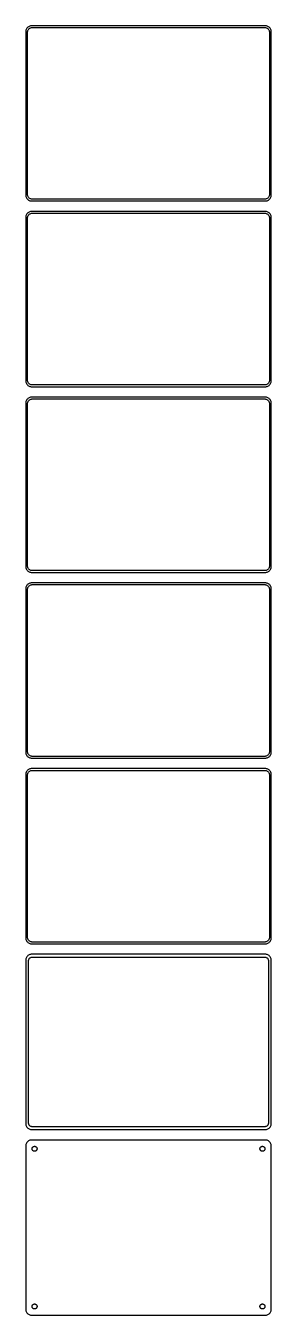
# Model space of a CAD drawing. Header units: metres. Extents: x -105 to 105, y 2310 to 4686.
# Drawn here: x -105 to 105, y 2310 to 3414 of the extents above; entities that cross this region are included whole.
import ezdxf

# ---------------------------------------------------------------- set-up
doc = ezdxf.new("R2010")
doc.units = ezdxf.units.M

msp = doc.modelspace()

# ---------------------------------------------------------------- linework, layer by layer
for p, q in [((-104.382, 3411.41), (-104.649, 3410.84)), ((-104.045, 3411.94), (-104.382, 3411.41)), ((-103.645, 3412.42), (-104.045, 3411.94)), ((-103.187, 3412.85), (-103.645, 3412.42)), ((-102.679, 3413.22), (-103.187, 3412.85)), ((-102.129, 3413.52), (-102.679, 3413.22)), ((-102.416, 3411.24), (-102.05, 3411.58)), ((-101.545, 3413.76), (-102.129, 3413.52)), ((-102.05, 3411.58), (-101.643, 3411.88)), ((-101.643, 3411.88), (-101.203, 3412.12)), ((-100.937, 3413.91), (-101.545, 3413.76)), ((-101.203, 3412.12), (-100.736, 3412.3)), ((-100.314, 3413.99), (-100.937, 3413.91)), ((-100.736, 3412.3), (-100.25, 3412.43)), ((100.314, 3413.99), (-100.314, 3413.99)), ((-100.25, 3412.43), (-99.7512, 3412.49)), ((-99.7512, 3412.49), (99.7512, 3412.49)), ((99.7512, 3412.49), (100.25, 3412.43)), ((100.25, 3412.43), (100.736, 3412.3)), ((100.937, 3413.91), (100.314, 3413.99)), ((100.736, 3412.3), (101.203, 3412.12)), ((101.545, 3413.76), (100.937, 3413.91)), ((101.203, 3412.12), (101.643, 3411.88)), ((102.129, 3413.52), (101.545, 3413.76)), ((101.643, 3411.88), (102.05, 3411.58)), ((102.05, 3411.58), (102.416, 3411.24)), ((102.679, 3413.22), (102.129, 3413.52)), ((103.187, 3412.85), (102.679, 3413.22)), ((103.645, 3412.42), (103.187, 3412.85)), ((104.045, 3411.94), (103.645, 3412.42)), ((104.382, 3411.41), (104.045, 3411.94)), ((104.649, 3410.84), (104.382, 3411.41)), ((-104.961, 3409.63), (-105, 3409)), ((-105, 3409), (-105, 3269)), ((-104.843, 3410.24), (-104.961, 3409.63)), ((-104.649, 3410.84), (-104.843, 3410.24)), ((-103.5, 3408.5), (-103.468, 3409)), ((-103.5, 3269.5), (-103.5, 3408.5)), ((-103.468, 3409), (-103.374, 3409.49)), ((-103.374, 3409.49), (-103.219, 3409.97)), ((-103.219, 3409.97), (-103.005, 3410.43)), ((-103.005, 3410.43), (-102.736, 3410.85)), ((-102.736, 3410.85), (-102.416, 3411.24)), ((102.416, 3411.24), (102.736, 3410.85)), ((102.736, 3410.85), (103.005, 3410.43)), ((103.005, 3410.43), (103.219, 3409.97)), ((103.219, 3409.97), (103.374, 3409.49)), ((103.374, 3409.49), (103.468, 3409)), ((103.468, 3409), (103.5, 3408.5)), ((103.5, 3408.5), (103.5, 3269.5)), ((104.843, 3410.24), (104.649, 3410.84)), ((104.961, 3409.63), (104.843, 3410.24)), ((105, 3409), (104.961, 3409.63)), ((105, 3269), (105, 3409)), ((-105, 3269), (-104.961, 3268.37)), ((-104.961, 3268.37), (-104.843, 3267.76)), ((-103.468, 3269), (-103.5, 3269.5)), ((-103.374, 3268.51), (-103.468, 3269)), ((-103.219, 3268.03), (-103.374, 3268.51)), ((-103.005, 3267.57), (-103.219, 3268.03)), ((103.219, 3268.03), (103.005, 3267.57)), ((103.374, 3268.51), (103.219, 3268.03)), ((103.468, 3269), (103.374, 3268.51)), ((103.5, 3269.5), (103.468, 3269)), ((104.843, 3267.76), (104.961, 3268.37)), ((104.961, 3268.37), (105, 3269)), ((-104.843, 3267.76), (-104.649, 3267.16)), ((-104.649, 3267.16), (-104.382, 3266.59)), ((-104.382, 3266.59), (-104.045, 3266.06)), ((-104.045, 3266.06), (-103.645, 3265.58)), ((-103.645, 3265.58), (-103.187, 3265.15)), ((-103.187, 3265.15), (-102.679, 3264.78)), ((-102.736, 3267.15), (-103.005, 3267.57)), ((-102.416, 3266.76), (-102.736, 3267.15)), ((-102.679, 3264.78), (-102.129, 3264.48)), ((-102.05, 3266.42), (-102.416, 3266.76)), ((-102.129, 3264.48), (-101.545, 3264.24)), ((-101.643, 3266.12), (-102.05, 3266.42)), ((-101.203, 3265.88), (-101.643, 3266.12)), ((-101.545, 3264.24), (-100.937, 3264.09)), ((-100.736, 3265.7), (-101.203, 3265.88)), ((-100.937, 3264.09), (-100.314, 3264.01)), ((-100.25, 3265.57), (-100.736, 3265.7)), ((-100.314, 3264.01), (100.314, 3264.01)), ((-99.7512, 3265.51), (-100.25, 3265.57)), ((99.7512, 3265.51), (-99.7512, 3265.51)), ((100.25, 3265.57), (99.7512, 3265.51)), ((100.736, 3265.7), (100.25, 3265.57)), ((100.314, 3264.01), (100.937, 3264.09)), ((101.203, 3265.88), (100.736, 3265.7)), ((100.937, 3264.09), (101.545, 3264.24)), ((101.643, 3266.12), (101.203, 3265.88)), ((101.545, 3264.24), (102.129, 3264.48)), ((102.05, 3266.42), (101.643, 3266.12)), ((102.416, 3266.76), (102.05, 3266.42)), ((102.129, 3264.48), (102.679, 3264.78)), ((102.736, 3267.15), (102.416, 3266.76)), ((102.679, 3264.78), (103.187, 3265.15)), ((103.005, 3267.57), (102.736, 3267.15)), ((103.187, 3265.15), (103.645, 3265.58)), ((103.645, 3265.58), (104.045, 3266.06)), ((104.045, 3266.06), (104.382, 3266.59)), ((104.382, 3266.59), (104.649, 3267.16)), ((104.649, 3267.16), (104.843, 3267.76)), ((-104.961, 3250.63), (-105, 3250)), ((-105, 3250), (-105, 3110)), ((-104.843, 3251.24), (-104.961, 3250.63)), ((-104.649, 3251.84), (-104.843, 3251.24)), ((-104.382, 3252.41), (-104.649, 3251.84)), ((-104.045, 3252.94), (-104.382, 3252.41)), ((-103.645, 3253.42), (-104.045, 3252.94)), ((-103.187, 3253.85), (-103.645, 3253.42)), ((-103.5, 3249.5), (-103.468, 3250)), ((-103.5, 3110.5), (-103.5, 3249.5)), ((-103.468, 3250), (-103.374, 3250.49)), ((-103.374, 3250.49), (-103.219, 3250.97)), ((-103.219, 3250.97), (-103.005, 3251.43)), ((-102.679, 3254.22), (-103.187, 3253.85)), ((-103.005, 3251.43), (-102.736, 3251.85)), ((-102.736, 3251.85), (-102.416, 3252.24)), ((-102.129, 3254.52), (-102.679, 3254.22)), ((-102.416, 3252.24), (-102.05, 3252.58)), ((-101.545, 3254.76), (-102.129, 3254.52)), ((-102.05, 3252.58), (-101.643, 3252.88)), ((-101.643, 3252.88), (-101.203, 3253.12)), ((-100.937, 3254.91), (-101.545, 3254.76)), ((-101.203, 3253.12), (-100.736, 3253.3)), ((-100.314, 3254.99), (-100.937, 3254.91)), ((-100.736, 3253.3), (-100.25, 3253.43)), ((100.314, 3254.99), (-100.314, 3254.99)), ((-100.25, 3253.43), (-99.7512, 3253.49)), ((-99.7512, 3253.49), (99.7512, 3253.49)), ((99.7512, 3253.49), (100.25, 3253.43)), ((100.25, 3253.43), (100.736, 3253.3)), ((100.937, 3254.91), (100.314, 3254.99)), ((100.736, 3253.3), (101.203, 3253.12)), ((101.545, 3254.76), (100.937, 3254.91)), ((101.203, 3253.12), (101.643, 3252.88)), ((102.129, 3254.52), (101.545, 3254.76)), ((101.643, 3252.88), (102.05, 3252.58)), ((102.05, 3252.58), (102.416, 3252.24)), ((102.679, 3254.22), (102.129, 3254.52)), ((102.416, 3252.24), (102.736, 3251.85)), ((103.187, 3253.85), (102.679, 3254.22)), ((102.736, 3251.85), (103.005, 3251.43)), ((103.005, 3251.43), (103.219, 3250.97)), ((103.645, 3253.42), (103.187, 3253.85)), ((103.219, 3250.97), (103.374, 3250.49)), ((103.374, 3250.49), (103.468, 3250)), ((103.468, 3250), (103.5, 3249.5)), ((103.5, 3249.5), (103.5, 3110.5)), ((104.045, 3252.94), (103.645, 3253.42)), ((104.382, 3252.41), (104.045, 3252.94)), ((104.649, 3251.84), (104.382, 3252.41)), ((104.843, 3251.24), (104.649, 3251.84)), ((104.961, 3250.63), (104.843, 3251.24)), ((105, 3250), (104.961, 3250.63)), ((105, 3110), (105, 3250)), ((-105, 3110), (-104.961, 3109.37)), ((-104.961, 3109.37), (-104.843, 3108.76)), ((-104.843, 3108.76), (-104.649, 3108.16)), ((-104.649, 3108.16), (-104.382, 3107.59)), ((-104.382, 3107.59), (-104.045, 3107.06)), ((-104.045, 3107.06), (-103.645, 3106.58)), ((-103.645, 3106.58), (-103.187, 3106.15)), ((-103.468, 3110), (-103.5, 3110.5)), ((-103.374, 3109.51), (-103.468, 3110)), ((-103.219, 3109.03), (-103.374, 3109.51)), ((-103.005, 3108.57), (-103.219, 3109.03)), ((-103.187, 3106.15), (-102.679, 3105.78)), ((-102.736, 3108.15), (-103.005, 3108.57)), ((-102.416, 3107.76), (-102.736, 3108.15)), ((-102.679, 3105.78), (-102.129, 3105.48)), ((-102.05, 3107.42), (-102.416, 3107.76)), ((-102.129, 3105.48), (-101.545, 3105.24)), ((-101.643, 3107.12), (-102.05, 3107.42)), ((-101.203, 3106.88), (-101.643, 3107.12)), ((-101.545, 3105.24), (-100.937, 3105.09)), ((-100.736, 3106.7), (-101.203, 3106.88)), ((-100.937, 3105.09), (-100.314, 3105.01)), ((-100.25, 3106.57), (-100.736, 3106.7)), ((-100.314, 3105.01), (100.314, 3105.01)), ((-99.7512, 3106.51), (-100.25, 3106.57)), ((99.7512, 3106.51), (-99.7512, 3106.51)), ((100.25, 3106.57), (99.7512, 3106.51)), ((100.736, 3106.7), (100.25, 3106.57)), ((100.314, 3105.01), (100.937, 3105.09)), ((101.203, 3106.88), (100.736, 3106.7)), ((100.937, 3105.09), (101.545, 3105.24)), ((101.643, 3107.12), (101.203, 3106.88)), ((101.545, 3105.24), (102.129, 3105.48)), ((102.05, 3107.42), (101.643, 3107.12)), ((102.416, 3107.76), (102.05, 3107.42)), ((102.129, 3105.48), (102.679, 3105.78)), ((102.736, 3108.15), (102.416, 3107.76)), ((102.679, 3105.78), (103.187, 3106.15)), ((103.005, 3108.57), (102.736, 3108.15)), ((103.219, 3109.03), (103.005, 3108.57)), ((103.187, 3106.15), (103.645, 3106.58)), ((103.374, 3109.51), (103.219, 3109.03)), ((103.468, 3110), (103.374, 3109.51)), ((103.5, 3110.5), (103.468, 3110)), ((103.645, 3106.58), (104.045, 3107.06)), ((104.045, 3107.06), (104.382, 3107.59)), ((104.382, 3107.59), (104.649, 3108.16)), ((104.649, 3108.16), (104.843, 3108.76)), ((104.843, 3108.76), (104.961, 3109.37)), ((104.961, 3109.37), (105, 3110)), ((-104.961, 3091.63), (-105, 3091)), ((-104.843, 3092.24), (-104.961, 3091.63)), ((-104.649, 3092.84), (-104.843, 3092.24)), ((-104.382, 3093.41), (-104.649, 3092.84)), ((-104.045, 3093.94), (-104.382, 3093.41)), ((-103.645, 3094.42), (-104.045, 3093.94)), ((-103.187, 3094.85), (-103.645, 3094.42)), ((-103.468, 3091), (-103.374, 3091.49)), ((-103.374, 3091.49), (-103.219, 3091.97)), ((-103.219, 3091.97), (-103.005, 3092.43)), ((-102.679, 3095.22), (-103.187, 3094.85)), ((-103.005, 3092.43), (-102.736, 3092.85)), ((-102.736, 3092.85), (-102.416, 3093.24)), ((-102.129, 3095.52), (-102.679, 3095.22)), ((-102.416, 3093.24), (-102.05, 3093.58)), ((-101.545, 3095.76), (-102.129, 3095.52)), ((-102.05, 3093.58), (-101.643, 3093.88)), ((-101.643, 3093.88), (-101.203, 3094.12)), ((-100.937, 3095.91), (-101.545, 3095.76)), ((-101.203, 3094.12), (-100.736, 3094.3)), ((-100.314, 3095.99), (-100.937, 3095.91)), ((-100.736, 3094.3), (-100.25, 3094.43)), ((100.314, 3095.99), (-100.314, 3095.99)), ((-100.25, 3094.43), (-99.7512, 3094.49)), ((-99.7512, 3094.49), (99.7512, 3094.49)), ((99.7512, 3094.49), (100.25, 3094.43)), ((100.25, 3094.43), (100.736, 3094.3)), ((100.937, 3095.91), (100.314, 3095.99)), ((100.736, 3094.3), (101.203, 3094.12)), ((101.545, 3095.76), (100.937, 3095.91)), ((101.203, 3094.12), (101.643, 3093.88)), ((102.129, 3095.52), (101.545, 3095.76)), ((101.643, 3093.88), (102.05, 3093.58)), ((102.05, 3093.58), (102.416, 3093.24)), ((102.679, 3095.22), (102.129, 3095.52)), ((102.416, 3093.24), (102.736, 3092.85)), ((103.187, 3094.85), (102.679, 3095.22)), ((102.736, 3092.85), (103.005, 3092.43)), ((103.005, 3092.43), (103.219, 3091.97)), ((103.645, 3094.42), (103.187, 3094.85)), ((103.219, 3091.97), (103.374, 3091.49)), ((103.374, 3091.49), (103.468, 3091)), ((104.045, 3093.94), (103.645, 3094.42)), ((104.382, 3093.41), (104.045, 3093.94)), ((104.649, 3092.84), (104.382, 3093.41)), ((104.843, 3092.24), (104.649, 3092.84)), ((104.961, 3091.63), (104.843, 3092.24)), ((105, 3091), (104.961, 3091.63)), ((-105, 3091), (-105, 2951)), ((-103.5, 3090.5), (-103.468, 3091)), ((-103.5, 2951.5), (-103.5, 3090.5)), ((103.468, 3091), (103.5, 3090.5)), ((103.5, 3090.5), (103.5, 2951.5)), ((105, 2951), (105, 3091)), ((-105, 2951), (-104.961, 2950.37)), ((-104.961, 2950.37), (-104.843, 2949.76)), ((-104.843, 2949.76), (-104.649, 2949.16)), ((-104.649, 2949.16), (-104.382, 2948.59)), ((-104.382, 2948.59), (-104.045, 2948.06)), ((-104.045, 2948.06), (-103.645, 2947.58)), ((-103.468, 2951), (-103.5, 2951.5)), ((-103.374, 2950.51), (-103.468, 2951)), ((-103.219, 2950.03), (-103.374, 2950.51)), ((-103.005, 2949.57), (-103.219, 2950.03)), ((-102.736, 2949.15), (-103.005, 2949.57)), ((-102.416, 2948.76), (-102.736, 2949.15)), ((-102.05, 2948.42), (-102.416, 2948.76)), ((-101.643, 2948.12), (-102.05, 2948.42)), ((-101.203, 2947.88), (-101.643, 2948.12)), ((-100.736, 2947.7), (-101.203, 2947.88)), ((-100.25, 2947.57), (-100.736, 2947.7)), ((100.736, 2947.7), (100.25, 2947.57)), ((101.203, 2947.88), (100.736, 2947.7)), ((101.643, 2948.12), (101.203, 2947.88)), ((102.05, 2948.42), (101.643, 2948.12)), ((102.416, 2948.76), (102.05, 2948.42)), ((102.736, 2949.15), (102.416, 2948.76)), ((103.005, 2949.57), (102.736, 2949.15)), ((103.219, 2950.03), (103.005, 2949.57)), ((103.374, 2950.51), (103.219, 2950.03)), ((103.468, 2951), (103.374, 2950.51)), ((103.5, 2951.5), (103.468, 2951)), ((103.645, 2947.58), (104.045, 2948.06)), ((104.045, 2948.06), (104.382, 2948.59)), ((104.382, 2948.59), (104.649, 2949.16)), ((104.649, 2949.16), (104.843, 2949.76)), ((104.843, 2949.76), (104.961, 2950.37)), ((104.961, 2950.37), (105, 2951)), ((-103.645, 2947.58), (-103.187, 2947.15)), ((-103.187, 2947.15), (-102.679, 2946.78)), ((-102.679, 2946.78), (-102.129, 2946.48)), ((-102.129, 2946.48), (-101.545, 2946.24)), ((-101.545, 2936.76), (-102.129, 2936.52)), ((-101.545, 2946.24), (-100.937, 2946.09)), ((-100.937, 2936.91), (-101.545, 2936.76)), ((-100.937, 2946.09), (-100.314, 2946.01)), ((-100.314, 2936.99), (-100.937, 2936.91)), ((-100.314, 2946.01), (100.314, 2946.01)), ((100.314, 2936.99), (-100.314, 2936.99)), ((-99.7512, 2947.51), (-100.25, 2947.57)), ((99.7512, 2947.51), (-99.7512, 2947.51)), ((100.25, 2947.57), (99.7512, 2947.51)), ((100.314, 2946.01), (100.937, 2946.09)), ((100.937, 2936.91), (100.314, 2936.99)), ((100.937, 2946.09), (101.545, 2946.24)), ((101.545, 2936.76), (100.937, 2936.91)), ((101.545, 2946.24), (102.129, 2946.48)), ((102.129, 2936.52), (101.545, 2936.76)), ((102.129, 2946.48), (102.679, 2946.78)), ((102.679, 2946.78), (103.187, 2947.15)), ((103.187, 2947.15), (103.645, 2947.58)), ((-104.961, 2932.63), (-105, 2932)), ((-105, 2932), (-105, 2792)), ((-104.843, 2933.24), (-104.961, 2932.63)), ((-104.649, 2933.84), (-104.843, 2933.24)), ((-104.382, 2934.41), (-104.649, 2933.84)), ((-104.045, 2934.94), (-104.382, 2934.41)), ((-103.645, 2935.42), (-104.045, 2934.94)), ((-103.187, 2935.85), (-103.645, 2935.42)), ((-103.5, 2931.5), (-103.468, 2932)), ((-103.5, 2792.5), (-103.5, 2931.5)), ((-103.468, 2932), (-103.374, 2932.49)), ((-103.374, 2932.49), (-103.219, 2932.97)), ((-103.219, 2932.97), (-103.005, 2933.43)), ((-102.679, 2936.22), (-103.187, 2935.85)), ((-103.005, 2933.43), (-102.736, 2933.85)), ((-102.736, 2933.85), (-102.416, 2934.24)), ((-102.129, 2936.52), (-102.679, 2936.22)), ((-102.416, 2934.24), (-102.05, 2934.58)), ((-102.05, 2934.58), (-101.643, 2934.88)), ((-101.643, 2934.88), (-101.203, 2935.12)), ((-101.203, 2935.12), (-100.736, 2935.3)), ((-100.736, 2935.3), (-100.25, 2935.43)), ((-100.25, 2935.43), (-99.7512, 2935.49)), ((-99.7512, 2935.49), (99.7512, 2935.49)), ((99.7512, 2935.49), (100.25, 2935.43)), ((100.25, 2935.43), (100.736, 2935.3)), ((100.736, 2935.3), (101.203, 2935.12)), ((101.203, 2935.12), (101.643, 2934.88)), ((101.643, 2934.88), (102.05, 2934.58)), ((102.05, 2934.58), (102.416, 2934.24)), ((102.679, 2936.22), (102.129, 2936.52)), ((102.416, 2934.24), (102.736, 2933.85)), ((103.187, 2935.85), (102.679, 2936.22)), ((102.736, 2933.85), (103.005, 2933.43)), ((103.005, 2933.43), (103.219, 2932.97)), ((103.645, 2935.42), (103.187, 2935.85)), ((103.219, 2932.97), (103.374, 2932.49)), ((103.374, 2932.49), (103.468, 2932)), ((103.468, 2932), (103.5, 2931.5)), ((103.5, 2931.5), (103.5, 2792.5)), ((104.045, 2934.94), (103.645, 2935.42)), ((104.382, 2934.41), (104.045, 2934.94)), ((104.649, 2933.84), (104.382, 2934.41)), ((104.843, 2933.24), (104.649, 2933.84)), ((104.961, 2932.63), (104.843, 2933.24)), ((105, 2932), (104.961, 2932.63)), ((105, 2792), (105, 2932)), ((-105, 2792), (-104.961, 2791.37)), ((-104.961, 2791.37), (-104.843, 2790.76)), ((-104.843, 2790.76), (-104.649, 2790.16)), ((-104.649, 2790.16), (-104.382, 2789.59)), ((-104.382, 2789.59), (-104.045, 2789.06)), ((-104.045, 2789.06), (-103.645, 2788.58)), ((-103.645, 2788.58), (-103.187, 2788.15)), ((-103.468, 2792), (-103.5, 2792.5)), ((-103.374, 2791.51), (-103.468, 2792)), ((-103.219, 2791.03), (-103.374, 2791.51)), ((-103.005, 2790.57), (-103.219, 2791.03)), ((-103.187, 2788.15), (-102.679, 2787.78)), ((-102.736, 2790.15), (-103.005, 2790.57)), ((-102.416, 2789.76), (-102.736, 2790.15)), ((-102.679, 2787.78), (-102.129, 2787.48)), ((-102.05, 2789.42), (-102.416, 2789.76)), ((-102.129, 2787.48), (-101.545, 2787.24)), ((-101.643, 2789.12), (-102.05, 2789.42)), ((-101.203, 2788.88), (-101.643, 2789.12)), ((-101.545, 2787.24), (-100.937, 2787.09)), ((-100.736, 2788.7), (-101.203, 2788.88)), ((-100.937, 2787.09), (-100.314, 2787.01)), ((-100.25, 2788.57), (-100.736, 2788.7)), ((-100.314, 2787.01), (100.314, 2787.01)), ((-99.7512, 2788.51), (-100.25, 2788.57)), ((99.7512, 2788.51), (-99.7512, 2788.51)), ((100.25, 2788.57), (99.7512, 2788.51)), ((100.736, 2788.7), (100.25, 2788.57)), ((100.314, 2787.01), (100.937, 2787.09)), ((101.203, 2788.88), (100.736, 2788.7)), ((100.937, 2787.09), (101.545, 2787.24)), ((101.643, 2789.12), (101.203, 2788.88)), ((101.545, 2787.24), (102.129, 2787.48)), ((102.05, 2789.42), (101.643, 2789.12)), ((102.416, 2789.76), (102.05, 2789.42)), ((102.129, 2787.48), (102.679, 2787.78)), ((102.736, 2790.15), (102.416, 2789.76)), ((102.679, 2787.78), (103.187, 2788.15)), ((103.005, 2790.57), (102.736, 2790.15)), ((103.219, 2791.03), (103.005, 2790.57)), ((103.187, 2788.15), (103.645, 2788.58)), ((103.374, 2791.51), (103.219, 2791.03)), ((103.468, 2792), (103.374, 2791.51)), ((103.5, 2792.5), (103.468, 2792)), ((103.645, 2788.58), (104.045, 2789.06)), ((104.045, 2789.06), (104.382, 2789.59)), ((104.382, 2789.59), (104.649, 2790.16)), ((104.649, 2790.16), (104.843, 2790.76)), ((104.843, 2790.76), (104.961, 2791.37)), ((104.961, 2791.37), (105, 2792)), ((-104.961, 2773.63), (-105, 2773)), ((-105, 2773), (-105, 2633)), ((-104.843, 2774.24), (-104.961, 2773.63)), ((-104.649, 2774.84), (-104.843, 2774.24)), ((-104.382, 2775.41), (-104.649, 2774.84)), ((-104.045, 2775.94), (-104.382, 2775.41)), ((-103.645, 2776.42), (-104.045, 2775.94)), ((-103.187, 2776.85), (-103.645, 2776.42)), ((-103.5, 2772.5), (-103.468, 2773)), ((-103.5, 2633.5), (-103.5, 2772.5)), ((-103.468, 2773), (-103.374, 2773.49)), ((-103.374, 2773.49), (-103.219, 2773.97)), ((-103.219, 2773.97), (-103.005, 2774.43)), ((-102.679, 2777.22), (-103.187, 2776.85)), ((-103.005, 2774.43), (-102.736, 2774.85)), ((-102.736, 2774.85), (-102.416, 2775.24)), ((-102.129, 2777.52), (-102.679, 2777.22)), ((-102.416, 2775.24), (-102.05, 2775.58)), ((-101.545, 2777.76), (-102.129, 2777.52)), ((-102.05, 2775.58), (-101.643, 2775.88)), ((-101.643, 2775.88), (-101.203, 2776.12)), ((-100.937, 2777.91), (-101.545, 2777.76)), ((-101.203, 2776.12), (-100.736, 2776.3)), ((-100.314, 2777.99), (-100.937, 2777.91)), ((-100.736, 2776.3), (-100.25, 2776.43)), ((100.314, 2777.99), (-100.314, 2777.99)), ((-100.25, 2776.43), (-99.7512, 2776.49)), ((-99.7512, 2776.49), (99.7512, 2776.49)), ((99.7512, 2776.49), (100.25, 2776.43)), ((100.25, 2776.43), (100.736, 2776.3)), ((100.937, 2777.91), (100.314, 2777.99)), ((100.736, 2776.3), (101.203, 2776.12)), ((101.545, 2777.76), (100.937, 2777.91)), ((101.203, 2776.12), (101.643, 2775.88)), ((102.129, 2777.52), (101.545, 2777.76)), ((101.643, 2775.88), (102.05, 2775.58)), ((102.05, 2775.58), (102.416, 2775.24)), ((102.679, 2777.22), (102.129, 2777.52)), ((102.416, 2775.24), (102.736, 2774.85)), ((103.187, 2776.85), (102.679, 2777.22)), ((102.736, 2774.85), (103.005, 2774.43)), ((103.005, 2774.43), (103.219, 2773.97)), ((103.645, 2776.42), (103.187, 2776.85)), ((103.219, 2773.97), (103.374, 2773.49)), ((103.374, 2773.49), (103.468, 2773)), ((103.468, 2773), (103.5, 2772.5)), ((103.5, 2772.5), (103.5, 2633.5)), ((104.045, 2775.94), (103.645, 2776.42)), ((104.382, 2775.41), (104.045, 2775.94)), ((104.649, 2774.84), (104.382, 2775.41)), ((104.843, 2774.24), (104.649, 2774.84)), ((104.961, 2773.63), (104.843, 2774.24)), ((105, 2773), (104.961, 2773.63)), ((105, 2633), (105, 2773)), ((-105, 2633), (-104.961, 2632.37)), ((-104.961, 2632.37), (-104.843, 2631.76)), ((-104.843, 2631.76), (-104.649, 2631.16)), ((-104.649, 2631.16), (-104.382, 2630.59)), ((-104.382, 2630.59), (-104.045, 2630.06)), ((-104.045, 2630.06), (-103.645, 2629.58)), ((-103.645, 2629.58), (-103.187, 2629.15)), ((-103.468, 2633), (-103.5, 2633.5)), ((-103.374, 2632.51), (-103.468, 2633)), ((-103.219, 2632.03), (-103.374, 2632.51)), ((-103.005, 2631.57), (-103.219, 2632.03)), ((-103.187, 2629.15), (-102.679, 2628.78)), ((-102.736, 2631.15), (-103.005, 2631.57)), ((-102.416, 2630.76), (-102.736, 2631.15)), ((-102.679, 2628.78), (-102.129, 2628.48)), ((-102.05, 2630.42), (-102.416, 2630.76)), ((-102.129, 2628.48), (-101.545, 2628.24)), ((-101.643, 2630.12), (-102.05, 2630.42)), ((-101.203, 2629.88), (-101.643, 2630.12)), ((-101.545, 2628.24), (-100.937, 2628.09)), ((-100.736, 2629.7), (-101.203, 2629.88)), ((-100.937, 2628.09), (-100.314, 2628.01)), ((-100.25, 2629.57), (-100.736, 2629.7)), ((-100.314, 2628.01), (100.314, 2628.01)), ((-99.7512, 2629.51), (-100.25, 2629.57)), ((99.7512, 2629.51), (-99.7512, 2629.51)), ((100.25, 2629.57), (99.7512, 2629.51)), ((100.736, 2629.7), (100.25, 2629.57)), ((100.314, 2628.01), (100.937, 2628.09)), ((101.203, 2629.88), (100.736, 2629.7)), ((100.937, 2628.09), (101.545, 2628.24)), ((101.643, 2630.12), (101.203, 2629.88)), ((101.545, 2628.24), (102.129, 2628.48)), ((102.05, 2630.42), (101.643, 2630.12)), ((102.416, 2630.76), (102.05, 2630.42)), ((102.129, 2628.48), (102.679, 2628.78)), ((102.736, 2631.15), (102.416, 2630.76)), ((102.679, 2628.78), (103.187, 2629.15)), ((103.005, 2631.57), (102.736, 2631.15)), ((103.219, 2632.03), (103.005, 2631.57)), ((103.187, 2629.15), (103.645, 2629.58)), ((103.374, 2632.51), (103.219, 2632.03)), ((103.468, 2633), (103.374, 2632.51)), ((103.5, 2633.5), (103.468, 2633)), ((103.645, 2629.58), (104.045, 2630.06)), ((104.045, 2630.06), (104.382, 2630.59)), ((104.382, 2630.59), (104.649, 2631.16)), ((104.649, 2631.16), (104.843, 2631.76)), ((104.843, 2631.76), (104.961, 2632.37)), ((104.961, 2632.37), (105, 2633)), ((-104.045, 2616.94), (-104.382, 2616.41)), ((-103.645, 2617.42), (-104.045, 2616.94)), ((-103.187, 2617.85), (-103.645, 2617.42)), ((-102.679, 2618.22), (-103.187, 2617.85)), ((-102.129, 2618.52), (-102.679, 2618.22)), ((-101.545, 2618.76), (-102.129, 2618.52)), ((-100.937, 2618.91), (-101.545, 2618.76)), ((-100.314, 2618.99), (-100.937, 2618.91)), ((-100.825, 2616.32), (-100.462, 2616.46)), ((-100.462, 2616.46), (-100.083, 2616.56)), ((100.314, 2618.99), (-100.314, 2618.99)), ((-100.083, 2616.56), (-99.6955, 2616.61)), ((-99.6955, 2616.61), (99.6955, 2616.61)), ((99.6955, 2616.61), (100.083, 2616.56)), ((100.083, 2616.56), (100.462, 2616.46)), ((100.937, 2618.91), (100.314, 2618.99)), ((100.462, 2616.46), (100.825, 2616.32)), ((101.545, 2618.76), (100.937, 2618.91)), ((102.129, 2618.52), (101.545, 2618.76)), ((102.679, 2618.22), (102.129, 2618.52)), ((103.187, 2617.85), (102.679, 2618.22)), ((103.645, 2617.42), (103.187, 2617.85)), ((104.045, 2616.94), (103.645, 2617.42)), ((104.382, 2616.41), (104.045, 2616.94)), ((-104.961, 2614.63), (-105, 2614)), ((-105, 2614), (-105, 2474)), ((-104.843, 2615.24), (-104.961, 2614.63)), ((-104.649, 2615.84), (-104.843, 2615.24)), ((-104.382, 2616.41), (-104.649, 2615.84)), ((-102.613, 2613.5), (-102.588, 2613.89)), ((-102.613, 2474.5), (-102.613, 2613.5)), ((-102.588, 2613.89), (-102.515, 2614.27)), ((-102.515, 2614.27), (-102.394, 2614.65)), ((-102.394, 2614.65), (-102.228, 2615)), ((-102.228, 2615), (-102.018, 2615.33)), ((-102.018, 2615.33), (-101.769, 2615.63)), ((-101.769, 2615.63), (-101.484, 2615.9)), ((-101.484, 2615.9), (-101.168, 2616.13)), ((-101.168, 2616.13), (-100.825, 2616.32)), ((100.825, 2616.32), (101.168, 2616.13)), ((101.168, 2616.13), (101.484, 2615.9)), ((101.484, 2615.9), (101.769, 2615.63)), ((101.769, 2615.63), (102.018, 2615.33)), ((102.018, 2615.33), (102.228, 2615)), ((102.228, 2615), (102.394, 2614.65)), ((102.394, 2614.65), (102.515, 2614.27)), ((102.515, 2614.27), (102.588, 2613.89)), ((102.588, 2613.89), (102.613, 2613.5)), ((102.613, 2613.5), (102.613, 2474.5)), ((104.649, 2615.84), (104.382, 2616.41)), ((104.843, 2615.24), (104.649, 2615.84)), ((104.961, 2614.63), (104.843, 2615.24)), ((105, 2614), (104.961, 2614.63)), ((105, 2474), (105, 2614)), ((-105, 2474), (-104.961, 2473.37)), ((-104.961, 2473.37), (-104.843, 2472.76)), ((-102.588, 2474.11), (-102.613, 2474.5)), ((-102.515, 2473.73), (-102.588, 2474.11)), ((-102.394, 2473.35), (-102.515, 2473.73)), ((-102.228, 2473), (-102.394, 2473.35)), ((-102.018, 2472.67), (-102.228, 2473)), ((102.228, 2473), (102.018, 2472.67)), ((102.394, 2473.35), (102.228, 2473)), ((102.515, 2473.73), (102.394, 2473.35)), ((102.588, 2474.11), (102.515, 2473.73)), ((102.613, 2474.5), (102.588, 2474.11)), ((104.843, 2472.76), (104.961, 2473.37)), ((104.961, 2473.37), (105, 2474)), ((-104.843, 2472.76), (-104.649, 2472.16)), ((-104.649, 2472.16), (-104.382, 2471.59)), ((-104.382, 2471.59), (-104.045, 2471.06)), ((-104.045, 2471.06), (-103.645, 2470.58)), ((-103.645, 2470.58), (-103.187, 2470.15)), ((-103.187, 2470.15), (-102.679, 2469.78)), ((-102.679, 2469.78), (-102.129, 2469.48)), ((-102.129, 2469.48), (-101.545, 2469.24)), ((-101.769, 2472.37), (-102.018, 2472.67)), ((-101.484, 2472.1), (-101.769, 2472.37)), ((-101.545, 2469.24), (-100.937, 2469.09)), ((-101.168, 2471.87), (-101.484, 2472.1)), ((-100.825, 2471.68), (-101.168, 2471.87)), ((-100.937, 2469.09), (-100.314, 2469.01)), ((-100.462, 2471.54), (-100.825, 2471.68)), ((-100.083, 2471.44), (-100.462, 2471.54)), ((-100.314, 2469.01), (100.314, 2469.01)), ((-99.6955, 2471.39), (-100.083, 2471.44)), ((99.6955, 2471.39), (-99.6955, 2471.39)), ((100.083, 2471.44), (99.6955, 2471.39)), ((100.462, 2471.54), (100.083, 2471.44)), ((100.314, 2469.01), (100.937, 2469.09)), ((100.825, 2471.68), (100.462, 2471.54)), ((101.168, 2471.87), (100.825, 2471.68)), ((100.937, 2469.09), (101.545, 2469.24)), ((101.484, 2472.1), (101.168, 2471.87)), ((101.769, 2472.37), (101.484, 2472.1)), ((101.545, 2469.24), (102.129, 2469.48)), ((102.018, 2472.67), (101.769, 2472.37)), ((102.129, 2469.48), (102.679, 2469.78)), ((102.679, 2469.78), (103.187, 2470.15)), ((103.187, 2470.15), (103.645, 2470.58)), ((103.645, 2470.58), (104.045, 2471.06)), ((104.045, 2471.06), (104.382, 2471.59)), ((104.382, 2471.59), (104.649, 2472.16)), ((104.649, 2472.16), (104.843, 2472.76)), ((-104.961, 2455.63), (-105, 2455)), ((-105, 2455), (-105, 2315)), ((-104.843, 2456.24), (-104.961, 2455.63)), ((-104.649, 2456.84), (-104.843, 2456.24)), ((-104.382, 2457.41), (-104.649, 2456.84)), ((-104.045, 2457.94), (-104.382, 2457.41)), ((-103.645, 2458.42), (-104.045, 2457.94)), ((-103.187, 2458.85), (-103.645, 2458.42)), ((-102.679, 2459.22), (-103.187, 2458.85)), ((-102.129, 2459.52), (-102.679, 2459.22)), ((-101.545, 2459.76), (-102.129, 2459.52)), ((-100.937, 2459.91), (-101.545, 2459.76)), ((-100.314, 2459.99), (-100.937, 2459.91)), ((100.314, 2459.99), (-100.314, 2459.99)), ((-99.6353, 2452.5), (-99.6185, 2452.77)), ((-99.6185, 2452.23), (-99.6353, 2452.5)), ((-99.6185, 2452.77), (-99.5682, 2453.03)), ((-99.5682, 2451.97), (-99.6185, 2452.23)), ((-99.5682, 2453.03), (-99.4853, 2453.29)), ((-99.4853, 2451.71), (-99.5682, 2451.97)), ((-99.4853, 2453.29), (-99.3712, 2453.53)), ((-99.3712, 2451.47), (-99.4853, 2451.71)), ((-99.3712, 2453.53), (-99.2275, 2453.76)), ((-99.2275, 2451.24), (-99.3712, 2451.47)), ((-99.2275, 2453.76), (-99.0566, 2453.96)), ((-99.0566, 2451.04), (-99.2275, 2451.24)), ((-99.0566, 2453.96), (-98.8611, 2454.15)), ((-98.8611, 2450.85), (-99.0566, 2451.04)), ((-98.8611, 2454.15), (-98.6441, 2454.3)), ((-98.6441, 2450.7), (-98.8611, 2450.85)), ((-98.6441, 2454.3), (-98.4092, 2454.43)), ((-98.4092, 2454.43), (-98.1598, 2454.53)), ((-98.1598, 2454.53), (-97.9001, 2454.6)), ((-97.9001, 2454.6), (-97.6341, 2454.63)), ((-97.6341, 2454.63), (-97.3659, 2454.63)), ((-97.3659, 2454.63), (-97.0999, 2454.6)), ((-97.0999, 2454.6), (-96.8401, 2454.53)), ((-96.8401, 2454.53), (-96.5908, 2454.43)), ((-96.5908, 2454.43), (-96.3559, 2454.3)), ((-96.3559, 2454.3), (-96.1389, 2454.15)), ((-96.1389, 2450.85), (-96.3559, 2450.7)), ((-96.1389, 2454.15), (-95.9434, 2453.96)), ((-95.9434, 2451.04), (-96.1389, 2450.85)), ((-95.9434, 2453.96), (-95.7725, 2453.76)), ((-95.7725, 2451.24), (-95.9434, 2451.04)), ((-95.7725, 2453.76), (-95.6288, 2453.53)), ((-95.6288, 2451.47), (-95.7725, 2451.24)), ((-95.6288, 2453.53), (-95.5146, 2453.29)), ((-95.5146, 2451.71), (-95.6288, 2451.47)), ((-95.5146, 2453.29), (-95.4318, 2453.03)), ((-95.4318, 2451.97), (-95.5146, 2451.71)), ((-95.4318, 2453.03), (-95.3815, 2452.77)), ((-95.3815, 2452.23), (-95.4318, 2451.97)), ((-95.3815, 2452.77), (-95.3647, 2452.5)), ((-95.3647, 2452.5), (-95.3815, 2452.23)), ((95.3647, 2452.5), (95.3815, 2452.77)), ((95.3815, 2452.23), (95.3647, 2452.5)), ((95.3815, 2452.77), (95.4318, 2453.03)), ((95.4318, 2451.97), (95.3815, 2452.23)), ((95.4318, 2453.03), (95.5146, 2453.29)), ((95.5146, 2451.71), (95.4318, 2451.97)), ((95.5146, 2453.29), (95.6288, 2453.53)), ((95.6288, 2451.47), (95.5146, 2451.71)), ((95.6288, 2453.53), (95.7725, 2453.76)), ((95.7725, 2451.24), (95.6288, 2451.47)), ((95.7725, 2453.76), (95.9434, 2453.96)), ((95.9434, 2451.04), (95.7725, 2451.24)), ((95.9434, 2453.96), (96.1389, 2454.15)), ((96.1389, 2450.85), (95.9434, 2451.04)), ((96.1389, 2454.15), (96.3559, 2454.3)), ((96.3559, 2450.7), (96.1389, 2450.85)), ((96.3559, 2454.3), (96.5908, 2454.43)), ((96.5908, 2454.43), (96.8401, 2454.53)), ((96.8401, 2454.53), (97.0999, 2454.6)), ((97.0999, 2454.6), (97.3659, 2454.63)), ((97.3659, 2454.63), (97.6341, 2454.63)), ((97.6341, 2454.63), (97.9001, 2454.6)), ((97.9001, 2454.6), (98.1598, 2454.53)), ((98.1598, 2454.53), (98.4092, 2454.43)), ((98.4092, 2454.43), (98.6441, 2454.3)), ((98.6441, 2454.3), (98.8611, 2454.15)), ((98.8611, 2450.85), (98.6441, 2450.7)), ((98.8611, 2454.15), (99.0566, 2453.96)), ((99.0566, 2451.04), (98.8611, 2450.85)), ((99.0566, 2453.96), (99.2275, 2453.76)), ((99.2275, 2451.24), (99.0566, 2451.04)), ((99.2275, 2453.76), (99.3712, 2453.53)), ((99.3712, 2451.47), (99.2275, 2451.24)), ((99.3712, 2453.53), (99.4853, 2453.29)), ((99.4853, 2451.71), (99.3712, 2451.47)), ((99.4853, 2453.29), (99.5682, 2453.03)), ((99.5682, 2451.97), (99.4853, 2451.71)), ((99.5682, 2453.03), (99.6185, 2452.77)), ((99.6185, 2452.23), (99.5682, 2451.97)), ((99.6185, 2452.77), (99.6353, 2452.5)), ((99.6353, 2452.5), (99.6185, 2452.23)), ((100.937, 2459.91), (100.314, 2459.99)), ((101.545, 2459.76), (100.937, 2459.91)), ((102.129, 2459.52), (101.545, 2459.76)), ((102.679, 2459.22), (102.129, 2459.52)), ((103.187, 2458.85), (102.679, 2459.22)), ((103.645, 2458.42), (103.187, 2458.85)), ((104.045, 2457.94), (103.645, 2458.42)), ((104.382, 2457.41), (104.045, 2457.94)), ((104.649, 2456.84), (104.382, 2457.41)), ((104.843, 2456.24), (104.649, 2456.84)), ((104.961, 2455.63), (104.843, 2456.24)), ((105, 2455), (104.961, 2455.63)), ((105, 2315), (105, 2455)), ((-98.4092, 2450.57), (-98.6441, 2450.7)), ((-98.1598, 2450.47), (-98.4092, 2450.57)), ((-97.9001, 2450.4), (-98.1598, 2450.47)), ((-97.6341, 2450.37), (-97.9001, 2450.4)), ((-97.3659, 2450.37), (-97.6341, 2450.37)), ((-97.0999, 2450.4), (-97.3659, 2450.37)), ((-96.8401, 2450.47), (-97.0999, 2450.4)), ((-96.5908, 2450.57), (-96.8401, 2450.47)), ((-96.3559, 2450.7), (-96.5908, 2450.57)), ((96.5908, 2450.57), (96.3559, 2450.7)), ((96.8401, 2450.47), (96.5908, 2450.57)), ((97.0999, 2450.4), (96.8401, 2450.47)), ((97.3659, 2450.37), (97.0999, 2450.4)), ((97.6341, 2450.37), (97.3659, 2450.37)), ((97.9001, 2450.4), (97.6341, 2450.37)), ((98.1598, 2450.47), (97.9001, 2450.4)), ((98.4092, 2450.57), (98.1598, 2450.47)), ((98.6441, 2450.7), (98.4092, 2450.57)), ((-99.4853, 2318.29), (-99.3712, 2318.53)), ((-99.3712, 2318.53), (-99.2275, 2318.76)), ((-99.2275, 2318.76), (-99.0566, 2318.96)), ((-99.0566, 2318.96), (-98.8611, 2319.15)), ((-98.8611, 2319.15), (-98.6441, 2319.3)), ((-98.6441, 2319.3), (-98.4092, 2319.43)), ((-98.4092, 2319.43), (-98.1598, 2319.53)), ((-98.1598, 2319.53), (-97.9001, 2319.6)), ((-97.9001, 2319.6), (-97.6341, 2319.63)), ((-97.6341, 2319.63), (-97.3659, 2319.63)), ((-97.3659, 2319.63), (-97.0999, 2319.6)), ((-97.0999, 2319.6), (-96.8401, 2319.53)), ((-96.8401, 2319.53), (-96.5908, 2319.43)), ((-96.5908, 2319.43), (-96.3559, 2319.3)), ((-96.3559, 2319.3), (-96.1389, 2319.15)), ((-96.1389, 2319.15), (-95.9434, 2318.96)), ((-95.9434, 2318.96), (-95.7725, 2318.76)), ((-95.7725, 2318.76), (-95.6288, 2318.53)), ((-95.6288, 2318.53), (-95.5146, 2318.29)), ((95.5146, 2318.29), (95.6288, 2318.53)), ((95.6288, 2318.53), (95.7725, 2318.76)), ((95.7725, 2318.76), (95.9434, 2318.96)), ((95.9434, 2318.96), (96.1389, 2319.15)), ((96.1389, 2319.15), (96.3559, 2319.3)), ((96.3559, 2319.3), (96.5908, 2319.43)), ((96.5908, 2319.43), (96.8401, 2319.53)), ((96.8401, 2319.53), (97.0999, 2319.6)), ((97.0999, 2319.6), (97.3659, 2319.63)), ((97.3659, 2319.63), (97.6341, 2319.63)), ((97.6341, 2319.63), (97.9001, 2319.6)), ((97.9001, 2319.6), (98.1598, 2319.53)), ((98.1598, 2319.53), (98.4092, 2319.43)), ((98.4092, 2319.43), (98.6441, 2319.3)), ((98.6441, 2319.3), (98.8611, 2319.15)), ((98.8611, 2319.15), (99.0566, 2318.96)), ((99.0566, 2318.96), (99.2275, 2318.76)), ((99.2275, 2318.76), (99.3712, 2318.53)), ((99.3712, 2318.53), (99.4853, 2318.29)), ((-105, 2315), (-104.961, 2314.37)), ((-104.961, 2314.37), (-104.843, 2313.76)), ((-104.843, 2313.76), (-104.649, 2313.16)), ((-104.649, 2313.16), (-104.382, 2312.59)), ((-104.382, 2312.59), (-104.045, 2312.06)), ((-104.045, 2312.06), (-103.645, 2311.58)), ((-103.645, 2311.58), (-103.187, 2311.15)), ((-103.187, 2311.15), (-102.679, 2310.78)), ((-102.679, 2310.78), (-102.129, 2310.48)), ((-102.129, 2310.48), (-101.545, 2310.24)), ((-101.545, 2310.24), (-100.937, 2310.09)), ((-100.937, 2310.09), (-100.314, 2310.01)), ((-100.314, 2310.01), (100.314, 2310.01)), ((-99.6353, 2317.5), (-99.6185, 2317.77)), ((-99.6185, 2317.23), (-99.6353, 2317.5)), ((-99.6185, 2317.77), (-99.5682, 2318.03)), ((-99.5682, 2316.97), (-99.6185, 2317.23)), ((-99.5682, 2318.03), (-99.4853, 2318.29)), ((-99.4853, 2316.71), (-99.5682, 2316.97)), ((-99.3712, 2316.47), (-99.4853, 2316.71)), ((-99.2275, 2316.24), (-99.3712, 2316.47)), ((-99.0566, 2316.04), (-99.2275, 2316.24)), ((-98.8611, 2315.85), (-99.0566, 2316.04)), ((-98.6441, 2315.7), (-98.8611, 2315.85)), ((-98.4092, 2315.57), (-98.6441, 2315.7)), ((-98.1598, 2315.47), (-98.4092, 2315.57)), ((-97.9001, 2315.4), (-98.1598, 2315.47)), ((-97.6341, 2315.37), (-97.9001, 2315.4)), ((-97.3659, 2315.37), (-97.6341, 2315.37)), ((-97.0999, 2315.4), (-97.3659, 2315.37)), ((-96.8401, 2315.47), (-97.0999, 2315.4)), ((-96.5908, 2315.57), (-96.8401, 2315.47)), ((-96.3559, 2315.7), (-96.5908, 2315.57)), ((-96.1389, 2315.85), (-96.3559, 2315.7)), ((-95.9434, 2316.04), (-96.1389, 2315.85)), ((-95.7725, 2316.24), (-95.9434, 2316.04)), ((-95.6288, 2316.47), (-95.7725, 2316.24)), ((-95.5146, 2316.71), (-95.6288, 2316.47)), ((-95.5146, 2318.29), (-95.4318, 2318.03)), ((-95.4318, 2316.97), (-95.5146, 2316.71)), ((-95.4318, 2318.03), (-95.3815, 2317.77)), ((-95.3815, 2317.23), (-95.4318, 2316.97)), ((-95.3815, 2317.77), (-95.3647, 2317.5)), ((-95.3647, 2317.5), (-95.3815, 2317.23)), ((95.3647, 2317.5), (95.3815, 2317.77)), ((95.3815, 2317.23), (95.3647, 2317.5)), ((95.3815, 2317.77), (95.4318, 2318.03)), ((95.4318, 2316.97), (95.3815, 2317.23)), ((95.4318, 2318.03), (95.5146, 2318.29)), ((95.5146, 2316.71), (95.4318, 2316.97)), ((95.6288, 2316.47), (95.5146, 2316.71)), ((95.7725, 2316.24), (95.6288, 2316.47)), ((95.9434, 2316.04), (95.7725, 2316.24)), ((96.1389, 2315.85), (95.9434, 2316.04)), ((96.3559, 2315.7), (96.1389, 2315.85)), ((96.5908, 2315.57), (96.3559, 2315.7)), ((96.8401, 2315.47), (96.5908, 2315.57)), ((97.0999, 2315.4), (96.8401, 2315.47)), ((97.3659, 2315.37), (97.0999, 2315.4)), ((97.6341, 2315.37), (97.3659, 2315.37)), ((97.9001, 2315.4), (97.6341, 2315.37)), ((98.1598, 2315.47), (97.9001, 2315.4)), ((98.4092, 2315.57), (98.1598, 2315.47)), ((98.6441, 2315.7), (98.4092, 2315.57)), ((98.8611, 2315.85), (98.6441, 2315.7)), ((99.0566, 2316.04), (98.8611, 2315.85)), ((99.2275, 2316.24), (99.0566, 2316.04)), ((99.3712, 2316.47), (99.2275, 2316.24)), ((99.4853, 2316.71), (99.3712, 2316.47)), ((99.4853, 2318.29), (99.5682, 2318.03)), ((99.5682, 2316.97), (99.4853, 2316.71)), ((99.5682, 2318.03), (99.6185, 2317.77)), ((99.6185, 2317.23), (99.5682, 2316.97)), ((99.6185, 2317.77), (99.6353, 2317.5)), ((99.6353, 2317.5), (99.6185, 2317.23)), ((100.314, 2310.01), (100.937, 2310.09)), ((100.937, 2310.09), (101.545, 2310.24)), ((101.545, 2310.24), (102.129, 2310.48)), ((102.129, 2310.48), (102.679, 2310.78)), ((102.679, 2310.78), (103.187, 2311.15)), ((103.187, 2311.15), (103.645, 2311.58)), ((103.645, 2311.58), (104.045, 2312.06)), ((104.045, 2312.06), (104.382, 2312.59)), ((104.382, 2312.59), (104.649, 2313.16)), ((104.649, 2313.16), (104.843, 2313.76)), ((104.843, 2313.76), (104.961, 2314.37)), ((104.961, 2314.37), (105, 2315))]:
    msp.add_line(p, q)

doc.saveas('drawing.dxf')
